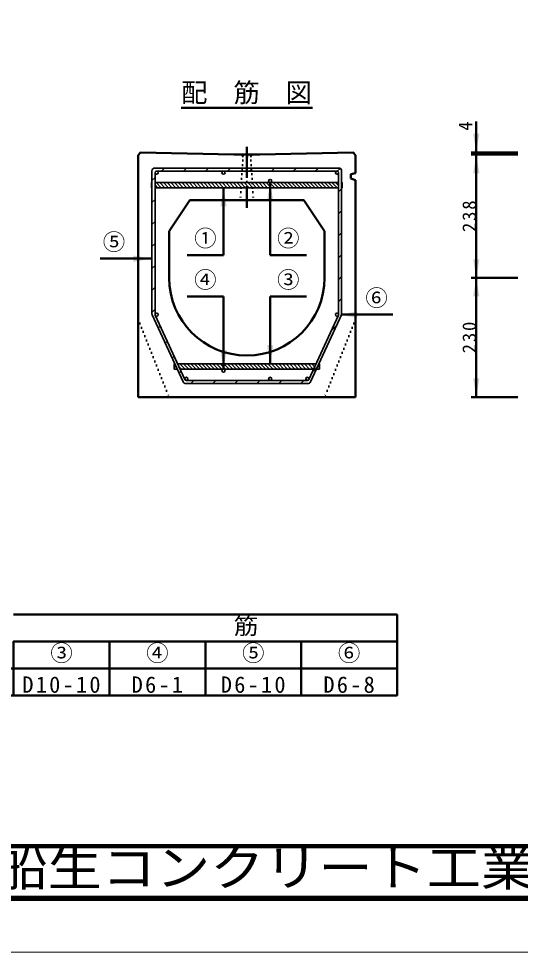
# Model space of a CAD drawing. Units: millimetres, scale not verified. Extents: x -2102 to 2102, y -1485 to 1485.
# Drawn here: x -1158 to -190, y -1485 to 317 of the extents above; entities that cross this region are included whole.
import ezdxf
from ezdxf.enums import TextEntityAlignment as Align

# ---------------------------------------------------------------- set-up
doc = ezdxf.new("R2010")
doc.units = ezdxf.units.MM
doc.header["$LTSCALE"] = 5
doc.linetypes.add('DOTTED', pattern=[1.75, 0.25, -1.5])
doc.linetypes.add('LONG_DASHED_DOTTED', pattern=[15.25, 12, -1.5, 0.25, -1.5])
doc.layers.add('0-0_V-nasSTD', color=7, linetype='Continuous', lineweight=35)
doc.layers.add('0-1_0', color=7, linetype='Continuous', lineweight=50)
doc.styles.add('ＭＳ ゴシック', font='')
doc.styles.get('ＭＳ ゴシック').set_extended_font_data('MS Gothic')

msp = doc.modelspace()

# ---------------------------------------------------------------- linework, layer by layer
at = {"layer": '0-0_V-nasSTD'}
for p, q in [((-900.443, 22.89), (-900.443, -252.257)), ((-540.443, 28.89), (-894.443, 28.89)), ((-894.443, 19.89), (-894.443, -253.986)), ((-543.443, 22.89), (-891.443, 22.89)), ((-876.271, 28.89), (-882.271, 22.89)), ((-876.271, 28.89), (-882.271, 22.89)), ((-876.271, 28.89), (-882.271, 22.89)), ((-833.845, 28.89), (-839.845, 22.89)), ((-833.845, 28.89), (-839.845, 22.89)), ((-833.845, 28.89), (-839.845, 22.89)), ((-791.419, 28.89), (-797.419, 22.89)), ((-791.419, 28.89), (-797.419, 22.89)), ((-791.419, 28.89), (-797.419, 22.89)), ((-748.992, 28.89), (-754.992, 22.89)), ((-748.992, 28.89), (-754.992, 22.89)), ((-748.992, 28.89), (-754.992, 22.89)), ((-706.566, 28.89), (-712.566, 22.89)), ((-664.139, 28.89), (-670.139, 22.89)), ((-621.713, 28.89), (-627.713, 22.89)), ((-621.713, 28.89), (-627.713, 22.89)), ((-621.713, 28.89), (-627.713, 22.89)), ((-579.287, 28.89), (-585.287, 22.89)), ((-579.287, 28.89), (-585.287, 22.89)), ((-579.287, 28.89), (-585.287, 22.89)), ((-537.585, 28.166), (-542.908, 22.842)), ((-537.585, 28.166), (-542.908, 22.842)), ((-540.443, -253.986), (-540.443, 19.89)), ((-534.443, -252.257), (-534.443, 22.89)), ((-901.443, 0.89), (-900.443, 0.89)), ((-901.443, 0.89), (-901.443, -9.11)), ((-894.443, 10.719), (-900.443, 4.719)), ((-894.443, 10.719), (-900.443, 4.719)), ((-894.443, 10.719), (-900.443, 4.719)), ((-540.443, 0.89), (-894.443, 0.89)), ((-892.586, 0.89), (-882.586, -9.11)), ((-885.514, 0.89), (-875.514, -9.11)), ((-878.443, 0.89), (-868.443, -9.11)), ((-871.372, 0.89), (-861.372, -9.11)), ((-864.301, 0.89), (-854.301, -9.11)), ((-857.23, 0.89), (-847.23, -9.11)), ((-850.159, 0.89), (-840.159, -9.11)), ((-843.088, 0.89), (-833.088, -9.11)), ((-836.017, 0.89), (-826.017, -9.11)), ((-828.946, 0.89), (-818.946, -9.11)), ((-821.875, 0.89), (-811.875, -9.11)), ((-814.804, 0.89), (-804.804, -9.11)), ((-807.733, 0.89), (-797.733, -9.11)), ((-800.662, 0.89), (-790.662, -9.11)), ((-793.591, 0.89), (-783.591, -9.11)), ((-786.52, 0.89), (-776.52, -9.11)), ((-779.448, 0.89), (-769.448, -9.11)), ((-772.377, 0.89), (-762.377, -9.11)), ((-765.306, 0.89), (-755.306, -9.11)), ((-758.235, 0.89), (-748.235, -9.11)), ((-751.164, 0.89), (-741.164, -9.11)), ((-744.093, 0.89), (-734.093, -9.11)), ((-737.022, 0.89), (-727.022, -9.11)), ((-729.951, 0.89), (-719.951, -9.11)), ((-722.88, 0.89), (-712.88, -9.11)), ((-715.809, 0.89), (-705.809, -9.11)), ((-708.738, 0.89), (-698.738, -9.11)), ((-701.667, 0.89), (-691.667, -9.11)), ((-694.596, 0.89), (-684.596, -9.11)), ((-687.525, 0.89), (-677.525, -9.11)), ((-680.454, 0.89), (-670.454, -9.11)), ((-673.382, 0.89), (-663.382, -9.11)), ((-666.311, 0.89), (-656.311, -9.11)), ((-659.24, 0.89), (-649.24, -9.11)), ((-652.169, 0.89), (-642.169, -9.11)), ((-645.098, 0.89), (-635.098, -9.11)), ((-638.027, 0.89), (-628.027, -9.11)), ((-630.956, 0.89), (-620.956, -9.11)), ((-623.885, 0.89), (-613.885, -9.11)), ((-616.814, 0.89), (-606.814, -9.11)), ((-609.743, 0.89), (-599.743, -9.11)), ((-602.672, 0.89), (-592.672, -9.11)), ((-595.601, 0.89), (-585.601, -9.11)), ((-588.53, 0.89), (-578.53, -9.11)), ((-581.459, 0.89), (-571.459, -9.11)), ((-574.388, 0.89), (-564.388, -9.11)), ((-567.316, 0.89), (-557.316, -9.11)), ((-560.245, 0.89), (-550.245, -9.11)), ((-553.174, 0.89), (-543.174, -9.11)), ((-546.103, 0.89), (-540.443, -4.77)), ((-901.443, -4.395), (-900.443, -5.395)), ((-900.443, -9.11), (-901.443, -9.11)), ((-894.443, -4.324), (-889.657, -9.11)), ((-540.443, -9.11), (-894.443, -9.11)), ((-534.443, -11.119), (-540.443, -17.119)), ((-534.443, -11.119), (-540.443, -17.119)), ((-534.443, -11.119), (-540.443, -17.119)), ((-534.443, -3.699), (-533.443, -4.699)), ((-894.443, -31.707), (-900.443, -37.707)), ((-894.443, -31.707), (-900.443, -37.707)), ((-894.443, -31.707), (-900.443, -37.707)), ((-540.443, -59.545), (-534.443, -53.545)), ((-540.443, -59.545), (-534.443, -53.545)), ((-540.443, -59.545), (-534.443, -53.545)), ((-894.443, -74.134), (-900.443, -80.134)), ((-894.443, -74.134), (-900.443, -80.134)), ((-894.443, -74.134), (-900.443, -80.134)), ((-540.443, -101.971), (-534.443, -95.971)), ((-540.443, -101.971), (-534.443, -95.971)), ((-540.443, -101.971), (-534.443, -95.971)), ((-894.443, -116.56), (-900.443, -122.56)), ((-894.443, -116.56), (-900.443, -122.56)), ((-894.443, -116.56), (-900.443, -122.56)), ((-540.443, -144.398), (-534.443, -138.398)), ((-540.443, -144.398), (-534.443, -138.398)), ((-540.443, -144.398), (-534.443, -138.398)), ((-894.443, -158.987), (-900.443, -164.987)), ((-894.443, -158.987), (-900.443, -164.987)), ((-894.443, -158.987), (-900.443, -164.987)), ((-540.443, -186.824), (-534.443, -180.824)), ((-540.443, -186.824), (-534.443, -180.824)), ((-540.443, -186.824), (-534.443, -180.824)), ((-894.443, -201.413), (-900.443, -207.413)), ((-894.443, -201.413), (-900.443, -207.413)), ((-894.443, -201.413), (-900.443, -207.413)), ((-540.443, -229.251), (-534.443, -223.251)), ((-540.443, -229.251), (-534.443, -223.251)), ((-540.443, -229.251), (-534.443, -223.251)), ((-894.443, -243.839), (-900.443, -249.839)), ((-894.443, -243.839), (-900.443, -249.839)), ((-894.443, -243.839), (-900.443, -249.839)), ((-840.42, -383.624), (-899.89, -254.772)), ((-836.878, -379.367), (-894.166, -255.243)), ((-598.007, -379.367), (-540.719, -255.243)), ((-594.465, -383.624), (-534.995, -254.772)), ((-884.457, -276.28), (-888.224, -280.048)), ((-884.457, -276.28), (-888.224, -280.048)), ((-884.457, -276.28), (-888.224, -280.048)), ((-555.042, -286.276), (-544.816, -276.05)), ((-555.042, -286.276), (-544.816, -276.05)), ((-555.042, -286.276), (-544.816, -276.05)), ((-871.059, -305.309), (-874.827, -309.076)), ((-871.059, -305.309), (-874.827, -309.076)), ((-871.059, -305.309), (-874.827, -309.076)), ((-857.661, -334.337), (-861.429, -338.105)), ((-857.661, -334.337), (-861.429, -338.105)), ((-857.661, -334.337), (-861.429, -338.105)), ((-857.35, -349.11), (-857.35, -359.11)), ((-857.35, -349.11), (-856.35, -349.11)), ((-857.35, -352.544), (-852.549, -357.344)), ((-857.35, -359.11), (-851.734, -359.11)), ((-584.042, -349.11), (-850.843, -349.11)), ((-848.384, -354.439), (-843.713, -359.11)), ((-846.641, -349.11), (-836.641, -359.11)), ((-588.657, -359.11), (-846.228, -359.11)), ((-839.57, -349.11), (-829.57, -359.11)), ((-832.499, -349.11), (-822.499, -359.11)), ((-825.428, -349.11), (-815.428, -359.11)), ((-818.357, -349.11), (-808.357, -359.11)), ((-811.286, -349.11), (-801.286, -359.11)), ((-804.215, -349.11), (-794.215, -359.11)), ((-797.144, -349.11), (-787.144, -359.11)), ((-790.073, -349.11), (-780.073, -359.11)), ((-783.002, -349.11), (-773.002, -359.11)), ((-775.931, -349.11), (-765.931, -359.11)), ((-768.86, -349.11), (-758.86, -359.11)), ((-761.789, -349.11), (-751.789, -359.11)), ((-754.718, -349.11), (-744.718, -359.11)), ((-747.647, -349.11), (-737.647, -359.11)), ((-740.575, -349.11), (-730.575, -359.11)), ((-733.504, -349.11), (-723.504, -359.11)), ((-726.433, -349.11), (-716.433, -359.11)), ((-719.362, -349.11), (-709.362, -359.11)), ((-712.291, -349.11), (-702.291, -359.11)), ((-705.22, -349.11), (-695.22, -359.11)), ((-698.149, -349.11), (-688.149, -359.11)), ((-691.078, -349.11), (-681.078, -359.11)), ((-684.007, -349.11), (-674.007, -359.11)), ((-676.936, -349.11), (-666.936, -359.11)), ((-669.865, -349.11), (-659.865, -359.11)), ((-662.794, -349.11), (-652.794, -359.11)), ((-655.723, -349.11), (-645.723, -359.11)), ((-648.652, -349.11), (-638.652, -359.11)), ((-641.581, -349.11), (-631.581, -359.11)), ((-634.509, -349.11), (-624.509, -359.11)), ((-627.438, -349.11), (-617.438, -359.11)), ((-620.367, -349.11), (-610.367, -359.11)), ((-613.296, -349.11), (-603.296, -359.11)), ((-606.225, -349.11), (-596.225, -359.11)), ((-599.154, -349.11), (-589.154, -359.11)), ((-592.083, -349.11), (-586.581, -354.612)), ((-591.407, -365.068), (-581.181, -354.842)), ((-591.407, -365.068), (-581.181, -354.842)), ((-591.407, -365.068), (-581.181, -354.842)), ((-585.012, -349.11), (-584.348, -349.774)), ((-583.151, -359.11), (-577.536, -359.11)), ((-582.814, -358.379), (-582.083, -359.11)), ((-580.581, -353.541), (-577.536, -356.586)), ((-578.536, -349.11), (-577.536, -349.11)), ((-577.941, -349.11), (-577.536, -349.515)), ((-577.536, -349.11), (-577.536, -359.11)), ((-848.031, -367.133), (-844.263, -363.366)), ((-848.031, -367.133), (-844.263, -363.366)), ((-848.031, -367.133), (-844.263, -363.366)), ((-601.568, -375.229), (-603.611, -377.272)), ((-834.972, -387.11), (-599.913, -387.11)), ((-834.155, -381.11), (-600.731, -381.11)), ((-825.581, -387.11), (-819.581, -381.11)), ((-825.581, -387.11), (-819.581, -381.11)), ((-825.581, -387.11), (-819.581, -381.11)), ((-783.155, -387.11), (-777.154, -381.11)), ((-783.155, -387.11), (-777.154, -381.11)), ((-783.155, -387.11), (-777.154, -381.11)), ((-740.728, -387.11), (-734.728, -381.11)), ((-740.728, -387.11), (-734.728, -381.11)), ((-740.728, -387.11), (-734.728, -381.11)), ((-698.302, -387.11), (-692.302, -381.11)), ((-698.302, -387.11), (-692.302, -381.11)), ((-698.302, -387.11), (-692.302, -381.11)), ((-655.875, -387.11), (-649.875, -381.11)), ((-655.875, -387.11), (-649.875, -381.11)), ((-655.875, -387.11), (-649.875, -381.11)), ((-613.449, -387.11), (-607.449, -381.11)), ((-613.449, -387.11), (-607.449, -381.11)), ((-613.449, -387.11), (-607.449, -381.11))]:
    msp.add_line(p, q, dxfattribs=at)
at = {"layer": '0-0_V-nasSTD', "lineweight": 50}
for p, q in [((-982.5, -833), (-1167.5, -833)), ((-797.5, -833), (-982.5, -833)), ((-612.5, -833), (-797.5, -833)), ((-427.5, -833), (-612.5, -833)), ((-427.5, -885), (-427.5, -833)), ((-1167.5, -885), (-982.5, -885)), ((-797.5, -885), (-612.5, -885)), ((-612.5, -937), (-612.5, -885)), ((-612.5, -885), (-427.5, -885)), ((-612.5, -989), (-612.5, -937))]:
    msp.add_line(p, q, dxfattribs=at)
at = {"layer": '0-0_V-nasSTD', "lineweight": 100}
msp.add_line((-1997.5, -1380), (1997.5, -1380), dxfattribs=at)
at = {"layer": '0-0_V-nasSTD', "lineweight": 18}
for points in [[(-2102.5, -1485), (-2102.5, 1485), (2102.5, 1485), (2102.5, -1485)], [(-2002.5, -1385), (-2002.5, 1385), (2002.5, 1385), (2002.5, -1385)]]:
    msp.add_lwpolyline(points, close=True, dxfattribs=at)
at = {"layer": '0-0_V-nasSTD'}
for points in [[(-537.585, 28.166), (-542.908, 22.842), (-546.395, 19.356)], [(-534.443, 0.89), (-533.443, 0.89), (-533.443, -9.11), (-534.443, -9.11)]]:
    msp.add_lwpolyline(points, dxfattribs=at)
at = {"layer": '0-0_V-nasSTD', "lineweight": 50}
for points in [[(-1537.5, -885), (-1537.5, -937), (-1352.5, -937), (-1352.5, -885), (-1352.5, -937), (-1167.5, -937), (-1167.5, -885), (-1167.5, -937), (-982.5, -937), (-982.5, -885), (-982.5, -937)], [(-982.5, -937), (-797.5, -937), (-797.5, -885), (-982.5, -885)], [(-797.5, -937), (-797.5, -885), (-797.5, -937)], [(-797.5, -937), (-612.5, -937), (-612.5, -885)], [(-612.5, -937), (-612.5, -885), (-612.5, -937)], [(-612.5, -937), (-427.5, -937), (-427.5, -885)], [(-612.5, -989), (-427.5, -989), (-427.5, -937), (-427.5, -885), (-427.5, -937)], [(-1537.5, -937), (-1537.5, -989), (-1352.5, -989), (-1352.5, -937), (-1352.5, -989), (-1167.5, -989), (-1167.5, -937), (-1167.5, -989), (-982.5, -989), (-982.5, -937), (-982.5, -989)], [(-982.5, -989), (-797.5, -989), (-797.5, -937)], [(-797.5, -989), (-797.5, -937), (-797.5, -989)], [(-797.5, -989), (-612.5, -989), (-612.5, -937)], [(-612.5, -989), (-612.5, -937), (-612.5, -989)], [(-427.5, -989), (-427.5, -937), (-427.5, -989)]]:
    msp.add_lwpolyline(points, dxfattribs=at)
at = {"layer": '0-0_V-nasSTD'}
for centre in [(-891.443, 19.89), (-762.443, 19.89), (-543.443, 19.89), (-672.443, 3.89), (-891.389, -254.11), (-543.5, -254.11), (-762.443, -362.11), (-834.154, -378.11), (-672.443, -378.11), (-600.731, -378.11)]:
    msp.add_circle(centre, 3, dxfattribs=at)
for centre, radius, start, end in [((-894.443, 22.89), 6, 90, 180), ((-891.443, 19.89), 3, 90, 180), ((-891.443, 19.89), 3, 90, 180), ((-891.443, 19.89), 3, 90, 180), ((-543.443, 19.89), 3, 0, 90), ((-543.443, 19.89), 3, 0, 90), ((-543.443, 19.89), 3, 0, 90), ((-540.443, 22.89), 6, 0, 90), ((-894.443, -252.257), 6, 180, 204.77514), ((-540.443, -252.257), 6, 335.22486, 0), ((-891.443, -253.986), 3, 180, 204.77514), ((-543.443, -253.986), 3, 335.22486, 0), ((-834.972, -381.11), 6, 204.77514, 270), ((-834.155, -378.11), 3, 204.77514, 270), ((-600.731, -378.11), 3, 270, 335.22486), ((-599.913, -381.11), 6, 270, 335.22486)]:
    msp.add_arc(centre, radius, start, end, dxfattribs=at)
for points in [[(-280.686, 94.89), (-274.686, 58.89), (-268.686, 94.89)], [(-280.686, 18.89), (-274.686, 54.89), (-268.686, 18.89)], [(-678.443, -35.11), (-672.443, 0.89), (-666.443, -35.11)], [(-768.377, -45.11), (-762.377, -9.11), (-756.377, -45.11)], [(-936.443, -152.065), (-936.443, -140.065), (-900.443, -146.065)], [(-280.686, -147.11), (-274.686, -183.11), (-268.686, -147.11)], [(-280.686, -219.11), (-274.686, -183.11), (-268.686, -219.11)], [(-540.5, -254.11), (-504.5, -260.11), (-504.5, -248.11)], [(-768.443, -323.11), (-762.443, -359.11), (-756.443, -323.11)], [(-678.443, -313.11), (-672.443, -349.11), (-666.443, -313.11)], [(-280.686, -377.11), (-274.686, -413.11), (-268.686, -377.11)]]:
    msp.add_solid(points, dxfattribs=at)
at = {"layer": '0-1_0'}
for p, q in [((-843.846, 144.89), (-591.039, 144.89)), ((-274.686, 118.89), (-274.686, 58.89)), ((-742.443, 54.89), (-692.443, 54.89)), ((-194.686, 58.89), (-284.686, 58.89)), ((-194.686, 54.89), (-284.686, 54.89)), ((-274.686, 54.89), (-274.686, 58.89)), ((-927.443, -413.11), (-927.443, 53.89)), ((-507.443, 18.905), (-507.443, 53.89)), ((-516.443, 16.89), (-507.443, 18.905)), ((-672.443, -139.11), (-672.443, 0.89)), ((-516.443, 8.89), (-516.443, 16.89)), ((-516.443, 8.89), (-507.443, 5.532)), ((-507.443, -413.11), (-507.443, 5.532)), ((-762.377, -139.11), (-762.377, -9.11)), ((-827.443, -33.11), (-867.443, -93.11)), ((-827.443, -33.11), (-607.443, -33.11)), ((-607.443, -33.11), (-567.443, -93.11)), ((-867.443, -93.11), (-867.443, -183.11)), ((-567.443, -93.11), (-567.443, -183.11)), ((-832.377, -139.11), (-762.377, -139.11)), ((-672.443, -139.11), (-602.443, -139.11)), ((-1000.443, -146.065), (-900.443, -146.065)), ((-194.686, -183.11), (-284.686, -183.11)), ((-832.443, -219.11), (-762.443, -219.11)), ((-762.443, -219.11), (-762.443, -359.11)), ((-672.443, -219.11), (-672.443, -349.11)), ((-672.443, -219.11), (-602.443, -219.11)), ((-435.5, -254.11), (-535.5, -254.11)), ((-927.443, -413.11), (-507.443, -413.11)), ((-194.686, -413.11), (-284.686, -413.11))]:
    msp.add_line(p, q, dxfattribs=at)
at = {"layer": '0-1_0', "linetype": 'DOTTED'}
for p, q in [((-724.943, 51.89), (-727.943, 54.89)), ((-709.943, 51.89), (-706.943, 54.89)), ((-724.943, 51.89), (-729.943, -33.11)), ((-724.943, 51.89), (-709.943, 51.89)), ((-709.943, 51.89), (-704.943, -33.11)), ((-927.443, -263.11), (-867.443, -413.11)), ((-507.443, -263.11), (-567.443, -413.11))]:
    msp.add_line(p, q, dxfattribs=at)
at = {"layer": '0-1_0', "linetype": 'LONG_DASHED_DOTTED'}
msp.add_line((-717.443, 69.89), (-717.443, -48.11), dxfattribs=at)
at = {"layer": '0-1_0', "lineweight": 100}
msp.add_line((-1997.5, -1280), (1997.5, -1280), dxfattribs=at)
at = {"layer": '0-1_0'}
for points in [[(-742.443, 54.89), (-922.443, 58.89), (-927.443, 53.89)], [(-692.443, 54.89), (-512.443, 58.89), (-507.443, 53.89)], [(-274.686, -413.11), (-274.686, -183.11), (-274.686, 54.89)]]:
    msp.add_lwpolyline(points, dxfattribs=at)
for start, end in [(180, 270), (270, 0)]:
    msp.add_arc((-717.443, -183.11), 150, start, end, dxfattribs=at)

# ---------------------------------------------------------------- texts
at = {"layer": '0-0_V-nasSTD', "style": 'ＭＳ ゴシック'}
for s, height, p in [('配\u3000筋\u3000図', 36.95, (-843.846, 144.89)), ('①', 31.67, (-818.977, -132.11)), ('②', 31.67, (-659.043, -132.11)), ('⑤', 31.67, (-995.443, -139.065)), ('④', 31.67, (-819.043, -212.11)), ('③', 31.67, (-659.043, -212.11)), ('⑥', 31.67, (-488.7, -247.11)), ('③', 31.67, (-1096.6, -932.6)), ('④', 31.67, (-911.6, -932.6)), ('⑤', 31.67, (-726.6, -932.6)), ('⑥', 31.67, (-541.6, -932.6))]:
    msp.add_text(s, height=height, dxfattribs=at).set_placement(p, align=Align.BOTTOM_LEFT)
msp.add_text('4', height=26.39, rotation=90, dxfattribs=at).set_placement((-274.686, 100.89), align=Align.BOTTOM_LEFT)
at = {"layer": '0-0_V-nasSTD', "style": 'ＭＳ ゴシック', "width": 1.1}
for s, height, p in [('配\u3000\u3000\u3000\u3000\u3000\u3000\u3000\u3000\u3000\u3000筋', 31.67, (-1265.46, -880.6)), ('株式会社船生コンクリート工業', 69.65, (-1624.221, -1377.45))]:
    msp.add_text(s, height=height, dxfattribs=at).set_placement(p, align=Align.BOTTOM_LEFT)
at = {"layer": '0-0_V-nasSTD', "char_height": 26.39, "attachment_point": 7, "rotation": 90, "style": 'ＭＳ ゴシック'}
for s, insert in [('\\T1.2;238', (-274.686, -94.71)), ('\\T1.2;230', (-274.686, -328.71))]:
    msp.add_mtext(s, dxfattribs=dict(at, insert=insert))
at = {"layer": '0-0_V-nasSTD', "char_height": 31.67, "attachment_point": 7, "style": 'ＭＳ ゴシック'}
for s, insert in [('\\T1.2;D10-10', (-1150.6, -984.6)), ('\\T1.2;D6-1', (-939.68, -984.6)), ('\\T1.2;D6-10', (-767.64, -984.6)), ('\\T1.2;D6-8', (-569.68, -984.6))]:
    msp.add_mtext(s, dxfattribs=dict(at, insert=insert))

doc.saveas('drawing.dxf')
